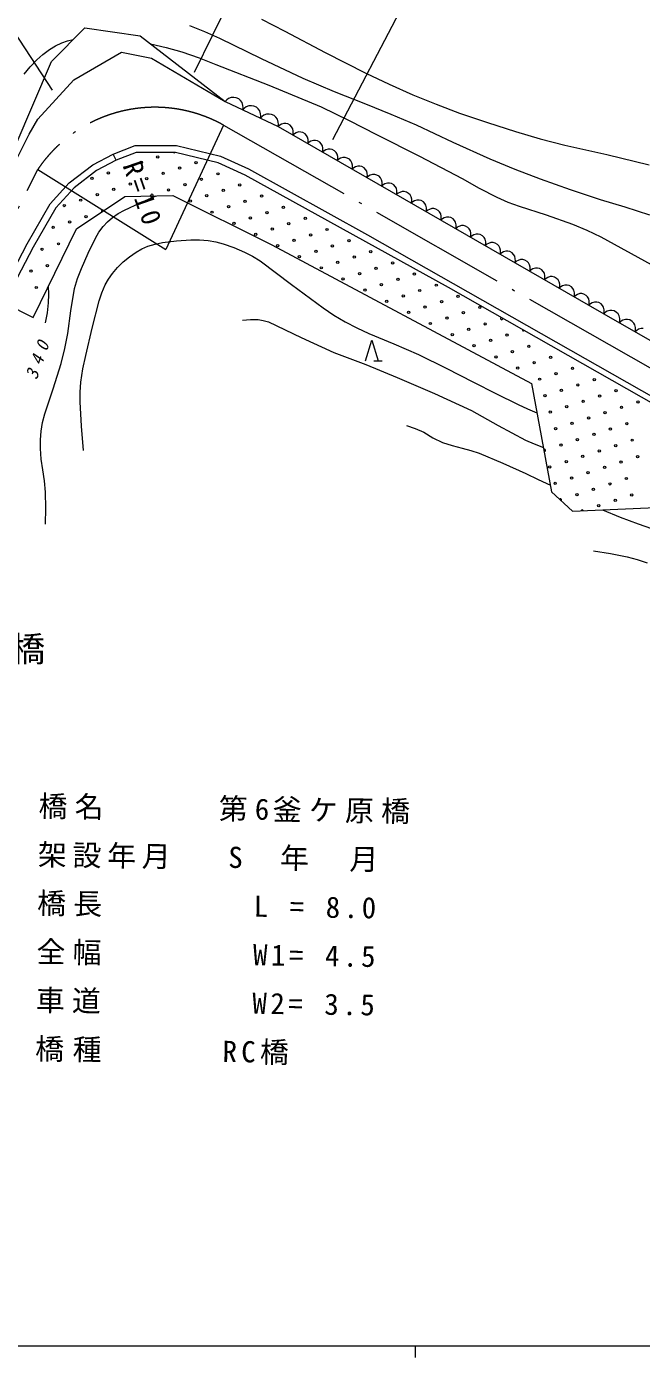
# Model space of a CAD drawing. Units: millimetres, scale not verified. Extents: x 49396 to 689396, y 4676 to 364676.
# Drawn here: x 243762 to 296997, y 188676 to 303846 of the extents above; entities that cross this region are included whole.
import ezdxf
from ezdxf.enums import TextEntityAlignment as Align

# ---------------------------------------------------------------- set-up
doc = ezdxf.new("R2010")
doc.units = ezdxf.units.MM
doc.header["$LTSCALE"] = 1000
doc.linetypes.add('LONG_DASHED_DOTTED', pattern=[15.25, 12, -1.5, 0.25, -1.5])
doc.layers.add('S-SUV', color=7, linetype='Continuous', lineweight=13)
doc.styles.add('ＭＳ ゴシック', font='')
doc.styles.get('ＭＳ ゴシック').set_extended_font_data('MS Gothic')

msp = doc.modelspace()

# ---------------------------------------------------------------- linework, layer by layer
at = {"layer": 'S-SUV'}
for p, q in [((258302, 299898), (267550, 318705)), ((236314, 313082), (245969, 298359)), ((270284, 294063), (279807, 312273)), ((264088, 304502), (266118, 303464)), ((245916, 300813), (248797, 303747)), ((248797, 303747), (253598, 303053)), ((253598, 303053), (260950, 297356)), ((257856, 303945), (259170, 303420)), ((259170, 303420), (260464, 302838)), ((266118, 303464), (269612, 301615)), ((245176, 301431), (245755, 301861)), ((245755, 301861), (246267, 302173)), ((246267, 302173), (246806, 302431)), ((246806, 302431), (247294, 302604)), ((247294, 302604), (247806, 302738)), ((254486, 302365), (255858, 302039)), ((255858, 302039), (257212, 301654)), ((260464, 302838), (264067, 301080)), ((239141, 285023), (245916, 300813)), ((244073, 300369), (244643, 300959)), ((244643, 300959), (245176, 301431)), ((247848, 299245), (251979, 301635)), ((251979, 301635), (254574, 301123)), ((254574, 301123), (260950, 297356)), ((257212, 301654), (258696, 301145)), ((258696, 301145), (260160, 300579)), ((264067, 301080), (267694, 299377)), ((269612, 301615), (273135, 299817)), ((243548, 299738), (244073, 300369)), ((260160, 300579), (264736, 298766)), ((273135, 299817), (275164, 298852)), ((244741, 295831), (247848, 299245)), ((264736, 298766), (269282, 296899)), ((267694, 299377), (270391, 298238)), ((275164, 298852), (277220, 297940)), ((261095, 297503), (260950, 297356)), ((260950, 297356), (265540, 295193)), ((261253, 297611), (261095, 297503)), ((261481, 297709), (261253, 297611)), ((261693, 297722), (261481, 297709)), ((261900, 297694), (261693, 297722)), ((262137, 297582), (261900, 297694)), ((262290, 297440), (262137, 297582)), ((262415, 297269), (262290, 297440)), ((262484, 297031), (262415, 297269)), ((270391, 298238), (273112, 297153)), ((273112, 297153), (275312, 296274)), ((277220, 297940), (279221, 297125)), ((262480, 296635), (262506, 296838)), ((262624, 296782), (262480, 296635)), ((262506, 296838), (262484, 297031)), ((262783, 296890), (262624, 296782)), ((263011, 296988), (262783, 296890)), ((263223, 297000), (263011, 296988)), ((263430, 296973), (263223, 297000)), ((263667, 296861), (263430, 296973)), ((263819, 296719), (263667, 296861)), ((263944, 296548), (263819, 296719)), ((264014, 296309), (263944, 296548)), ((264010, 295914), (264036, 296117)), ((264154, 296061), (264010, 295914)), ((264036, 296117), (264014, 296309)), ((264313, 296169), (264154, 296061)), ((264541, 296267), (264313, 296169)), ((264753, 296279), (264541, 296267)), ((264959, 296252), (264753, 296279)), ((265197, 296140), (264959, 296252)), ((265349, 295998), (265197, 296140)), ((265474, 295827), (265349, 295998)), ((269282, 296899), (271688, 295725)), ((275312, 296274), (277488, 295340)), ((279221, 297125), (281244, 296365)), ((281244, 296365), (283657, 295536)), ((243982, 294551), (244741, 295831)), ((260803, 295326), (255818, 284563)), ((265544, 295588), (265474, 295827)), ((265540, 295193), (265566, 295396)), ((265676, 295311), (265540, 295193)), ((265540, 295193), (293733, 278998)), ((265566, 295396), (265544, 295588)), ((265821, 295393), (265676, 295311)), ((266027, 295462), (265821, 295393)), ((266212, 295458), (266027, 295462)), ((266391, 295420), (266212, 295458)), ((266589, 295306), (266391, 295420)), ((266712, 295171), (266589, 295306)), ((266809, 295013), (266712, 295171)), ((266853, 294801), (266809, 295013)), ((271688, 295725), (274070, 294496)), ((277488, 295340), (280669, 293839)), ((283657, 295536), (286097, 294761)), ((237290, 281236), (243982, 294551)), ((266822, 294457), (266858, 294632)), ((266957, 294575), (266822, 294457)), ((266858, 294632), (266853, 294801)), ((267103, 294657), (266957, 294575)), ((267309, 294726), (267103, 294657)), ((267494, 294722), (267309, 294726)), ((267672, 294684), (267494, 294722)), ((267871, 294570), (267672, 294684)), ((267994, 294435), (267871, 294570)), ((268091, 294277), (267994, 294435)), ((268135, 294065), (268091, 294277)), ((268103, 293720), (268140, 293895)), ((268239, 293838), (268103, 293720)), ((268140, 293895), (268135, 294065)), ((268384, 293921), (268239, 293838)), ((268590, 293990), (268384, 293921)), ((268776, 293986), (268590, 293990)), ((268954, 293948), (268776, 293986)), ((269152, 293834), (268954, 293948)), ((269275, 293699), (269152, 293834)), ((269372, 293541), (269275, 293699)), ((274070, 294496), (277783, 292623)), ((280669, 293839), (283876, 292391)), ((286097, 294761), (288219, 294145)), ((288219, 294145), (290356, 293588)), ((249497, 291891), (251271, 292821)), ((251271, 292821), (253149, 293554)), ((251520, 292275), (251271, 292821)), ((253262, 292954), (251520, 292275)), ((253149, 293554), (256731, 293554)), ((256660, 292954), (253262, 292954)), ((260356, 292062), (256660, 292954)), ((256731, 293554), (260552, 292632)), ((260552, 292632), (262962, 291537)), ((269416, 293328), (269372, 293541)), ((269385, 292984), (269421, 293159)), ((269521, 293102), (269385, 292984)), ((269421, 293159), (269416, 293328)), ((269666, 293185), (269521, 293102)), ((269872, 293254), (269666, 293185)), ((270057, 293250), (269872, 293254)), ((270235, 293212), (270057, 293250)), ((270434, 293097), (270235, 293212)), ((270557, 292963), (270434, 293097)), ((270654, 292805), (270557, 292963)), ((270698, 292592), (270654, 292805)), ((270703, 292423), (270698, 292592)), ((277783, 292623), (281472, 290695)), ((290356, 293588), (294013, 292771)), ((294013, 292771), (297661, 291895)), ((244723, 291476), (255818, 284563)), ((247459, 290339), (249497, 291891)), ((249821, 291383), (247867, 289896)), ((251520, 292275), (249821, 291383)), ((262692, 291000), (260356, 292062)), ((262962, 291537), (273274, 285834)), ((270666, 292248), (270703, 292423)), ((270802, 292366), (270666, 292248)), ((270947, 292449), (270802, 292366)), ((271153, 292518), (270947, 292449)), ((271339, 292514), (271153, 292518)), ((271517, 292475), (271339, 292514)), ((271715, 292361), (271517, 292475)), ((271838, 292227), (271715, 292361)), ((271935, 292069), (271838, 292227)), ((271979, 291856), (271935, 292069)), ((271948, 291512), (271984, 291687)), ((272084, 291630), (271948, 291512)), ((271984, 291687), (271979, 291856)), ((272229, 291713), (272084, 291630)), ((272435, 291782), (272229, 291713)), ((272620, 291778), (272435, 291782)), ((272798, 291739), (272620, 291778)), ((272997, 291625), (272798, 291739)), ((273120, 291491), (272997, 291625)), ((273217, 291333), (273120, 291491)), ((283876, 292391), (286049, 291499)), ((286049, 291499), (288245, 290662)), ((245807, 288509), (247459, 290339)), ((280306, 281260), (262692, 291000)), ((273261, 291120), (273217, 291333)), ((273229, 290776), (273266, 290951)), ((273365, 290894), (273229, 290776)), ((273266, 290951), (273261, 291120)), ((273511, 290977), (273365, 290894)), ((273716, 291046), (273511, 290977)), ((273902, 291042), (273716, 291046)), ((274080, 291003), (273902, 291042)), ((274278, 290889), (274080, 291003)), ((274401, 290755), (274278, 290889)), ((274498, 290597), (274401, 290755)), ((274542, 290384), (274498, 290597)), ((274547, 290215), (274542, 290384)), ((274792, 290240), (274647, 290158)), ((274998, 290310), (274792, 290240)), ((275183, 290306), (274998, 290310)), ((275361, 290267), (275183, 290306)), ((275560, 290153), (275361, 290267)), ((281472, 290695), (282959, 289865)), ((288245, 290662), (290825, 289748)), ((247867, 289896), (246295, 288154)), ((248074, 286337), (252263, 289150)), ((252263, 289150), (256420, 289244)), ((253596, 288609), (254986, 289212)), ((256420, 289244), (264986, 284961)), ((274511, 290040), (274547, 290215)), ((274647, 290158), (274511, 290040)), ((275683, 290018), (275560, 290153)), ((275780, 289861), (275683, 290018)), ((275824, 289648), (275780, 289861)), ((275792, 289304), (275829, 289479)), ((275928, 289422), (275792, 289304)), ((275829, 289479), (275824, 289648)), ((276074, 289504), (275928, 289422)), ((276279, 289573), (276074, 289504)), ((276465, 289569), (276279, 289573)), ((276643, 289531), (276465, 289569)), ((276841, 289417), (276643, 289531)), ((276964, 289282), (276841, 289417)), ((277061, 289124), (276964, 289282)), ((277105, 288912), (277061, 289124)), ((282959, 289865), (284469, 289091)), ((284469, 289091), (285436, 288667)), ((290825, 289748), (293422, 288893)), ((243815, 285045), (245807, 288509)), ((246295, 288154), (244341, 284756)), ((251691, 287679), (252225, 287973)), ((252225, 287973), (253596, 288609)), ((277074, 288568), (277110, 288743)), ((277210, 288686), (277074, 288568)), ((277110, 288743), (277105, 288912)), ((277355, 288768), (277210, 288686)), ((277561, 288837), (277355, 288768)), ((277746, 288833), (277561, 288837)), ((277924, 288795), (277746, 288833)), ((278123, 288681), (277924, 288795)), ((278246, 288546), (278123, 288681)), ((278343, 288388), (278246, 288546)), ((278387, 288176), (278343, 288388)), ((278355, 287831), (278392, 288006)), ((278491, 287949), (278355, 287831)), ((278392, 288006), (278387, 288176)), ((278637, 288032), (278491, 287949)), ((278842, 288101), (278637, 288032)), ((279028, 288097), (278842, 288101)), ((279206, 288059), (279028, 288097)), ((279404, 287945), (279206, 288059)), ((279527, 287810), (279404, 287945)), ((285436, 288667), (286427, 288298)), ((286427, 288298), (288743, 287559)), ((293422, 288893), (295567, 288252)), ((295567, 288252), (297698, 287551)), ((250387, 286547), (250769, 286961)), ((250769, 286961), (251198, 287339)), ((251198, 287339), (251691, 287679)), ((279624, 287652), (279527, 287810)), ((279668, 287439), (279624, 287652)), ((279637, 287095), (279673, 287270)), ((279773, 287213), (279637, 287095)), ((279673, 287270), (279668, 287439)), ((279918, 287296), (279773, 287213)), ((280124, 287365), (279918, 287296)), ((280309, 287361), (280124, 287365)), ((280487, 287323), (280309, 287361)), ((280686, 287208), (280487, 287323)), ((280809, 287074), (280686, 287208)), ((280906, 286916), (280809, 287074)), ((280950, 286703), (280906, 286916)), ((288743, 287559), (291038, 286763)), ((244322, 278678), (248074, 286337)), ((249714, 285542), (250021, 286056)), ((250021, 286056), (250387, 286547)), ((273274, 285834), (311427, 264137)), ((280918, 286359), (280955, 286534)), ((281054, 286477), (280918, 286359)), ((280955, 286534), (280950, 286703)), ((281200, 286560), (281054, 286477)), ((281406, 286629), (281200, 286560)), ((281591, 286625), (281406, 286629)), ((281769, 286586), (281591, 286625)), ((281967, 286472), (281769, 286586)), ((282090, 286338), (281967, 286472)), ((282187, 286180), (282090, 286338)), ((282231, 285967), (282187, 286180)), ((282200, 285623), (282236, 285798)), ((282336, 285741), (282200, 285623)), ((282236, 285798), (282231, 285967)), ((282481, 285824), (282336, 285741)), ((282687, 285893), (282481, 285824)), ((282872, 285889), (282687, 285893)), ((283050, 285850), (282872, 285889)), ((283249, 285736), (283050, 285850)), ((283372, 285602), (283249, 285736)), ((291038, 286763), (292266, 286234)), ((292266, 286234), (293470, 285649)), ((293470, 285649), (297856, 283267)), ((244341, 284756), (241170, 278745)), ((241410, 280487), (243815, 285045)), ((249083, 284242), (249714, 285542)), ((253240, 284330), (253735, 284611)), ((253735, 284611), (254254, 284836)), ((254254, 284836), (254882, 285024)), ((254882, 285024), (255528, 285155)), ((255528, 285155), (256741, 285300)), ((256741, 285300), (257971, 285386)), ((257971, 285386), (258728, 285397)), ((258728, 285397), (259479, 285349)), ((259479, 285349), (260134, 285233)), ((260134, 285233), (260779, 285057)), ((260779, 285057), (261704, 284726)), ((261704, 284726), (262617, 284336)), ((264986, 284961), (287479, 272957)), ((283469, 285444), (283372, 285602)), ((283513, 285231), (283469, 285444)), ((283481, 284887), (283518, 285062)), ((283617, 285005), (283481, 284887)), ((283518, 285062), (283513, 285231)), ((283763, 285088), (283617, 285005)), ((283969, 285157), (283763, 285088)), ((284154, 285153), (283969, 285157)), ((284332, 285114), (284154, 285153)), ((284530, 285000), (284332, 285114)), ((284653, 284866), (284530, 285000)), ((284750, 284708), (284653, 284866)), ((284794, 284495), (284750, 284708)), ((284799, 284326), (284794, 284495)), ((248510, 282921), (249083, 284242)), ((251631, 282990), (252129, 283477)), ((252129, 283477), (252664, 283925)), ((252664, 283925), (253240, 284330)), ((262617, 284336), (263321, 283981)), ((263321, 283981), (263995, 283574)), ((263995, 283574), (266697, 281514)), ((284763, 284151), (284799, 284326)), ((284899, 284269), (284763, 284151)), ((285044, 284351), (284899, 284269)), ((285250, 284421), (285044, 284351)), ((285435, 284417), (285250, 284421)), ((285613, 284378), (285435, 284417)), ((285812, 284264), (285613, 284378)), ((285935, 284129), (285812, 284264)), ((286032, 283972), (285935, 284129)), ((286076, 283759), (286032, 283972)), ((286044, 283415), (286081, 283590)), ((286180, 283533), (286044, 283415)), ((286081, 283590), (286076, 283759)), ((286326, 283615), (286180, 283533)), ((286532, 283684), (286326, 283615)), ((286717, 283680), (286532, 283684)), ((286895, 283642), (286717, 283680)), ((287094, 283528), (286895, 283642)), ((287216, 283393), (287094, 283528)), ((287313, 283235), (287216, 283393)), ((248183, 282051), (248510, 282921)), ((250855, 282002), (251187, 282474)), ((251187, 282474), (251631, 282990)), ((287357, 283023), (287313, 283235)), ((287326, 282679), (287362, 282854)), ((287462, 282797), (287326, 282679)), ((287362, 282854), (287357, 283023)), ((287607, 282879), (287462, 282797)), ((287813, 282948), (287607, 282879)), ((287998, 282944), (287813, 282948)), ((288176, 282906), (287998, 282944)), ((288375, 282792), (288176, 282906)), ((288498, 282657), (288375, 282792)), ((288595, 282499), (288498, 282657)), ((288639, 282287), (288595, 282499)), ((288644, 282117), (288639, 282287)), ((289095, 282212), (288889, 282143)), ((289280, 282208), (289095, 282212)), ((289458, 282170), (289280, 282208)), ((289657, 282056), (289458, 282170)), ((245695, 280676), (245665, 281420)), ((247597, 279240), (247918, 281176)), ((247918, 281176), (248183, 282051)), ((250284, 280819), (250579, 281507)), ((250579, 281507), (250855, 282002)), ((266697, 281514), (269436, 279502)), ((311193, 263695), (280306, 281260)), ((288607, 281942), (288644, 282117)), ((288743, 282060), (288607, 281942)), ((288889, 282143), (288743, 282060)), ((289780, 281921), (289657, 282056)), ((289876, 281763), (289780, 281921)), ((289920, 281550), (289876, 281763)), ((289889, 281206), (289925, 281381)), ((290025, 281324), (289889, 281206)), ((289925, 281381), (289920, 281550)), ((290170, 281407), (290025, 281324)), ((290376, 281476), (290170, 281407)), ((290561, 281472), (290376, 281476)), ((290739, 281434), (290561, 281472)), ((290938, 281319), (290739, 281434)), ((291061, 281185), (290938, 281319)), ((291158, 281027), (291061, 281185)), ((291202, 280814), (291158, 281027)), ((241880, 279923), (244322, 278678)), ((245560, 279075), (245670, 279935)), ((245670, 279935), (245695, 280676)), ((249433, 277742), (250046, 280116)), ((250046, 280116), (250284, 280819)), ((291170, 280470), (291207, 280645)), ((291306, 280588), (291170, 280470)), ((291207, 280645), (291202, 280814)), ((291452, 280671), (291306, 280588)), ((291658, 280740), (291452, 280671)), ((291843, 280736), (291658, 280740)), ((292021, 280697), (291843, 280736)), ((292220, 280583), (292021, 280697)), ((292343, 280449), (292220, 280583)), ((292439, 280291), (292343, 280449)), ((292483, 280078), (292439, 280291)), ((292452, 279734), (292488, 279909)), ((292488, 279909), (292483, 280078)), ((292733, 279935), (292588, 279852)), ((292939, 280004), (292733, 279935)), ((293124, 280000), (292939, 280004)), ((293302, 279961), (293124, 280000)), ((293501, 279847), (293302, 279961)), ((245389, 278219), (245560, 279075)), ((247335, 277296), (247597, 279240)), ((269436, 279502), (270373, 278869)), ((270373, 278869), (271339, 278289)), ((292588, 279852), (292452, 279734)), ((293624, 279713), (293501, 279847)), ((293721, 279555), (293624, 279713)), ((293765, 279342), (293721, 279555)), ((293733, 278998), (293770, 279173)), ((293877, 279123), (293733, 278998)), ((293733, 278998), (308682, 270409)), ((293770, 279173), (293765, 279342)), ((294032, 279211), (293877, 279123)), ((294250, 279284), (294032, 279211)), ((294446, 279280), (294250, 279284)), ((294635, 279239), (294446, 279280)), ((294846, 279118), (294635, 279239)), ((294977, 278975), (294846, 279118)), ((295079, 278808), (294977, 278975)), ((295126, 278582), (295079, 278808)), ((248883, 275370), (249433, 277742)), ((262463, 278439), (263138, 278495)), ((263138, 278495), (263803, 278489)), ((263803, 278489), (264259, 278416)), ((264259, 278416), (264705, 278284)), ((264705, 278284), (267546, 276932)), ((271339, 278289), (272358, 277767)), ((272358, 277767), (273405, 277298)), ((295092, 278217), (295131, 278403)), ((295236, 278342), (295092, 278217)), ((295131, 278403), (295126, 278582)), ((295391, 278430), (295236, 278342)), ((295609, 278503), (295391, 278430)), ((295805, 278499), (295609, 278503)), ((295994, 278458), (295805, 278499)), ((296205, 278337), (295994, 278458)), ((296336, 278194), (296205, 278337)), ((296438, 278027), (296336, 278194)), ((296485, 277801), (296438, 278027)), ((296451, 277436), (296490, 277622)), ((296595, 277561), (296451, 277436)), ((296490, 277622), (296485, 277801)), ((296750, 277649), (296595, 277561)), ((296968, 277722), (296750, 277649)), ((297164, 277718), (296968, 277722)), ((247077, 275993), (247335, 277296)), ((267546, 276932), (270373, 275653)), ((273101, 274927), (273650, 276723)), ((273405, 277298), (275559, 276407)), ((273650, 276723), (274199, 274927)), ((246760, 274704), (247077, 275993)), ((248638, 274224), (248883, 275370)), ((270373, 275653), (273127, 274600)), ((275559, 276407), (277685, 275462)), ((277685, 275462), (280083, 274298)), ((246074, 272507), (246760, 274704)), ((248456, 273082), (248638, 274224)), ((273127, 274600), (275859, 273490)), ((273826, 274927), (274546, 274927)), ((280083, 274298), (282465, 273075)), ((248391, 272219), (248456, 273082)), ((275859, 273490), (279078, 272087)), ((282465, 273075), (284381, 272080)), ((287479, 272957), (289225, 263595)), ((245331, 270329), (246074, 272507)), ((248387, 271361), (248391, 272219)), ((279078, 272087), (282277, 270626)), ((284381, 272080), (286322, 271139)), ((248512, 269254), (248387, 271361)), ((286322, 271139), (287134, 270778)), ((287134, 270778), (287951, 270426)), ((245016, 268839), (245143, 269586)), ((245143, 269586), (245331, 270329)), ((282277, 270626), (284602, 269316)), ((244954, 268090), (245016, 268839)), ((248698, 267157), (248512, 269254)), ((276663, 269333), (277417, 269064)), ((277417, 269064), (278145, 268740)), ((278145, 268740), (278951, 268266)), ((284602, 269316), (286956, 268060)), ((244954, 267348), (244954, 268090)), ((245032, 266420), (244954, 267348)), ((278951, 268266), (279783, 267849)), ((279783, 267849), (280617, 267581)), ((280617, 267581), (281477, 267368)), ((281477, 267368), (282226, 267171)), ((286956, 268060), (287726, 267726)), ((287726, 267726), (288511, 267427)), ((245170, 265502), (245032, 266420)), ((282226, 267171), (282951, 266918)), ((282951, 266918), (284987, 266077)), ((284987, 266077), (286998, 265181)), ((245316, 264528), (245170, 265502)), ((286998, 265181), (288050, 264650)), ((245402, 263556), (245316, 264528)), ((288050, 264650), (289120, 264161)), ((245425, 262169), (245402, 263556)), ((289225, 263595), (291039, 261907)), ((245387, 260786), (245425, 262169)), ((291039, 261907), (303946, 262501)), ((293624, 262026), (295157, 261392)), ((295157, 261392), (296722, 260810)), ((296722, 260810), (298449, 260201)), ((292841, 258485), (294315, 258249)), ((294315, 258249), (295768, 257956)), ((295768, 257956), (296643, 257722)), ((296643, 257722), (297496, 257432)), ((49396, 189676), (588396, 189676)), ((277396, 189676), (277396, 188676))]:
    msp.add_line(p, q, dxfattribs=at)
at = {"layer": 'S-SUV', "linetype": 'LONG_DASHED_DOTTED'}
for p, q in [((260803, 295326), (318734, 262380)), ((230167, 262391), (244723, 291476))]:
    msp.add_line(p, q, dxfattribs=at)
at = {"layer": 'S-SUV'}
for centre in [(255122, 292569), (252269, 291643), (253696, 292106), (257012, 291605), (258439, 292069), (249416, 290716), (250842, 291179), (252732, 290216), (254159, 290679), (255586, 291142), (257475, 290179), (258902, 290642), (260329, 291105), (262219, 290142), (249879, 289290), (251305, 289753), (256049, 289716), (259365, 289215), (260792, 289678), (264109, 289178), (247025, 288363), (248452, 288826), (257939, 288752), (261255, 288252), (262682, 288715), (265998, 288214), (247489, 286937), (248915, 287400), (259828, 287788), (261718, 286825), (263145, 287288), (264572, 287751), (266462, 286788), (267888, 287251), (246062, 286473), (263608, 285861), (265035, 286325), (268351, 285824), (269778, 286287), (245098, 284584), (246525, 285047), (265498, 284898), (266925, 285361), (268815, 284398), (270241, 284861), (271668, 285324), (267388, 283934), (270705, 283434), (272131, 283897), (273558, 284360), (275448, 283397), (244135, 282694), (245561, 283157), (269278, 282971), (272594, 282470), (274021, 282934), (277338, 282433), (244598, 281267), (271168, 282007), (273058, 281044), (274484, 281507), (275911, 281970), (277801, 281007), (279228, 281470), (274947, 280080), (276374, 280543), (279691, 280043), (281117, 280506), (276837, 279117), (278264, 279580), (280154, 278616), (281581, 279080), (283007, 279543), (278727, 278153), (282044, 277653), (283470, 278116), (280617, 277190), (283934, 276689), (285360, 277152), (282507, 276226), (284397, 275263), (285823, 275726), (287250, 276189), (289140, 275225), (286287, 274299), (287713, 274762), (291030, 274262), (288177, 273335), (289603, 273799), (292920, 273298), (288640, 271909), (290066, 272372), (291493, 272835), (293383, 271872), (294810, 272335), (290530, 270945), (291956, 271408), (295273, 270908), (296699, 271371), (289103, 270482), (290993, 269519), (292419, 269982), (293846, 270445), (295736, 269481), (289566, 269055), (292883, 268555), (294309, 269018), (290029, 267629), (291456, 268092), (293346, 267128), (294772, 267592), (296199, 268055), (290492, 266202), (291919, 266665), (295236, 266165), (296662, 266628), (289066, 265739), (292382, 265238), (293809, 265702), (289529, 264312), (290956, 264775), (292845, 263812), (294272, 264275), (295699, 264738), (291419, 263349), (294735, 262848), (296162, 263311), (293309, 262385)]:
    msp.add_circle(centre, 99.5, dxfattribs=at)
at = {"layer": 'S-SUV', "linetype": 'LONG_DASHED_DOTTED'}
msp.add_arc((254864, 284625), 12238, 60.97156, 145.95895, dxfattribs=at)
at = {"layer": 'S-SUV'}
for centre, start, end in [((256549, 293032), 231.40952, 308.59048), ((254622, 289252), 331.8168, 210.76727), ((250342, 287863), 32.58423, 215.18985), ((284897, 278579), 112.68558, 8.06129), ((286787, 277616), 171.49246, 309.25439), ((288602, 267166), 255.36189, 125.77051), ((289992, 262885), 315.38382, 138.70712), ((291882, 261922), 16.60061, 168.66882)]:
    msp.add_arc(centre, 99.5, start, end, dxfattribs=at)

# ---------------------------------------------------------------- texts
at = {"layer": 'S-SUV', "style": 'ＭＳ ゴシック'}
msp.add_text('第6釜ケ原橋', height=2199, dxfattribs=at).set_placement((228886, 248230), align=Align.BOTTOM_LEFT)
at = {"layer": 'S-SUV', "attachment_point": 7, "style": 'ＭＳ ゴシック'}
for s, insert, char_height, rotation in [('\\T1.3;R=10', (252040, 291822), 1686, 289.2), ('\\T1.73;\\Q15;340', (244653, 273217), 1100, 70.5), ('\\T1.25;橋名\\~\\~\\~\\~\\~\\~第6釜ケ原橋\\~', (244784, 235269), 1833, 359.2), ('\\T1.2;架設年月\\~\\~\\~S\\~\\~年\u3000月', (244725, 231069), 1833, 359.2), ('\\T1.25;橋長\u3000\u3000\u3000\u3000L\\~=\\~8.0', (244666, 226869), 1833, 359.2), ('\\T1.25;全幅\u3000\u3000\u3000\u3000W1=\\~4.5', (244607, 222670), 1833, 359.2), ('\\T1.25;車道\u3000\u3000\u3000\u3000W2=\\~3.5', (244548, 218470), 1833, 359.2), ('\\T1.3;橋種\\~\\~\\~\\~\\~\\~RC橋', (244489, 214271), 1833, 359.2)]:
    msp.add_mtext(s, dxfattribs=dict(at, insert=insert, char_height=char_height, rotation=rotation))

doc.saveas('drawing.dxf')
